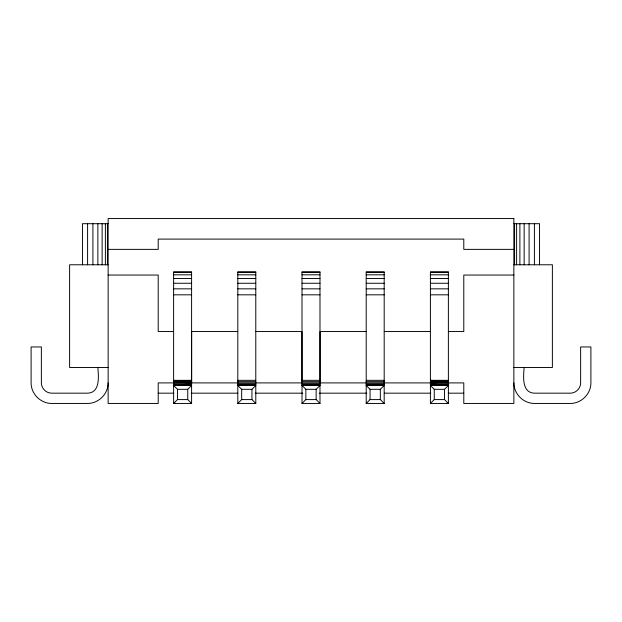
<?xml version="1.0" encoding="UTF-8"?>
<svg xmlns="http://www.w3.org/2000/svg" width="622" height="622" viewBox="0 0 622 622"><rect width="100%" height="100%" fill="white"/><g stroke="black" fill="none" stroke-linecap="round" stroke-linejoin="round"><path stroke-width="0.93" d="M108.135 382.903C108.205 393.897 98.587 403.515 87.593 403.445L51.642 403.445C40.648 403.515 31.03 393.897 31.1 382.903L31.1 346.952L41.371 346.952L41.371 382.903C41.34 388.4 46.145 393.205 51.642 393.174L87.593 393.174C100.492 392.707 98.517 376.085 97.864 367.478M177.472 389.318L187.743 389.318L191.592 385.469L173.616 385.469L177.472 389.318L177.472 399.588L173.616 403.445L191.592 403.445L191.592 271.713L173.616 271.713L173.616 403.445L175.513 403.359M237.814 403.445L237.814 271.713L255.79 271.713L255.79 403.445L237.814 403.445L241.67 399.588L241.67 389.318L237.814 385.469L255.79 385.469L251.941 389.318L241.67 389.318M302.012 403.445L302.012 271.713L319.988 271.713L319.988 403.445L302.012 403.445L305.861 399.588L305.861 389.318L302.012 385.469L319.988 385.469L316.139 389.318L305.861 389.318M366.21 403.445L366.21 271.713L384.186 271.713L384.186 403.445L366.21 403.445L370.059 399.588L370.059 389.318L366.21 385.469L384.186 385.469L380.33 389.318L370.059 389.318M430.408 403.445L430.408 271.713L448.384 271.713L448.384 403.445L430.408 403.445L434.257 399.588L434.257 389.318L430.408 385.469L448.384 385.469L444.528 389.318L434.257 389.318M430.408 382.903L448.384 382.087L430.408 381.659L448.384 381.224L430.408 380.33L448.384 380.33M108.135 223.695L82.462 223.695L82.462 264.778M513.865 223.695L539.538 223.695L539.538 264.778M108.135 249.368L158.213 249.368L158.213 239.097L463.787 239.097L463.787 249.368L513.865 249.368M108.135 264.778L69.617 264.778L69.617 367.493L108.135 367.493M513.865 264.778L552.383 264.778L552.383 367.493L513.865 367.493M173.616 272.498L191.592 272.498M237.814 272.498L255.79 272.498M302.012 272.498L319.988 272.498M366.21 272.498L384.186 272.498M430.408 272.498L448.384 272.498M173.616 274.807L191.592 274.807M237.814 274.807L255.79 274.807M302.012 274.807L319.988 274.807M366.21 274.807L384.186 274.807M430.408 274.807L448.384 274.807M108.135 275.048L158.213 275.048L158.213 331.542L173.616 331.542M513.865 275.048L463.787 275.048L463.787 331.542L448.384 331.542M173.616 278.477L191.592 278.477M237.814 278.477L255.79 278.477M302.012 278.477L319.988 278.477M366.21 278.477L384.186 278.477M430.408 278.477L448.384 278.477M173.616 283.267L191.592 283.267M237.814 283.267L255.79 283.267M302.012 283.267L319.988 283.267M366.21 283.267L384.186 283.267M430.408 283.267L448.384 283.267M173.616 288.841L191.592 288.841M237.814 288.841L255.79 288.841M302.012 288.841L319.988 288.841M366.21 288.841L384.186 288.841M430.408 288.841L448.384 288.841M173.616 294.82L191.592 294.82M237.814 294.82L255.79 294.82M302.012 294.82L319.988 294.82M366.21 294.82L384.186 294.82M430.408 294.82L448.384 294.82M237.767 331.542L191.646 331.542L191.646 382.903M255.844 331.542L301.958 331.542L301.958 382.903M366.156 331.542L320.042 331.542L320.042 382.903M384.233 331.542L430.354 331.542M173.616 380.33L191.592 380.33L173.616 381.224L191.592 381.659L173.616 382.087L191.592 382.903M237.814 380.33L255.79 380.33M302.012 380.33L319.988 380.33M366.21 380.33L384.186 380.33M237.814 381.659L255.79 381.659M302.012 381.659L319.988 381.659M366.21 381.659L384.186 381.659M173.616 383.968L191.592 383.968M237.814 383.968L255.79 383.968M302.012 383.968L319.988 383.968M366.21 383.968L384.186 383.968M430.408 383.968L448.384 383.968M173.616 384.777L191.592 384.777M237.814 384.777L255.79 384.777M302.012 384.777L319.988 384.777M366.21 384.777L384.186 384.777M430.408 384.777L448.384 384.777M173.616 385.29L191.592 385.29M237.814 385.29L255.79 385.29M302.012 385.29L319.988 385.29M366.21 385.29L384.186 385.29M430.408 385.29L448.384 385.29M158.213 393.174L173.732 393.174M191.195 393.174L237.76 393.174M255.222 393.174L302.751 393.174M319.249 393.174L366.778 393.174M384.24 393.174L430.805 393.174M448.268 393.174L463.787 393.174M177.472 399.588L187.743 399.588L191.592 403.445M241.67 399.588L251.941 399.588L255.79 403.445M305.861 399.588L316.139 399.588L319.988 403.445M370.059 399.588L380.33 399.588L384.186 403.445M434.257 399.588L444.528 399.588L448.384 403.445L446.487 403.359M513.865 382.903C513.795 393.897 523.413 403.515 534.407 403.445L570.358 403.445C581.352 403.515 590.97 393.897 590.9 382.903L590.9 346.952L580.629 346.952L580.629 382.903C580.66 388.4 575.855 393.205 570.358 393.174L534.407 393.174C521.508 392.707 523.483 376.085 524.136 367.478M534.407 223.695L534.407 264.778M529.089 223.695L529.089 264.778M524.136 223.695L524.136 264.778M519.883 223.695L519.883 264.778M516.618 223.695L516.618 264.778M514.565 223.695L514.565 264.778M444.528 389.318L444.528 399.588M380.33 389.318L380.33 399.588M316.139 389.318L316.139 399.588M251.941 389.318L251.941 399.588M187.743 389.318L187.743 399.588M107.435 223.695L107.435 264.778M105.382 223.695L105.382 264.778M102.117 223.695L102.117 264.778M97.864 223.695L97.864 264.778M92.911 223.695L92.911 264.778M87.593 223.695L87.593 264.778M513.865 218.555L108.135 218.555L108.135 403.445L158.213 403.445L158.213 382.903L463.787 382.903L463.787 403.445L513.865 403.445L513.865 218.555"/></g></svg>
